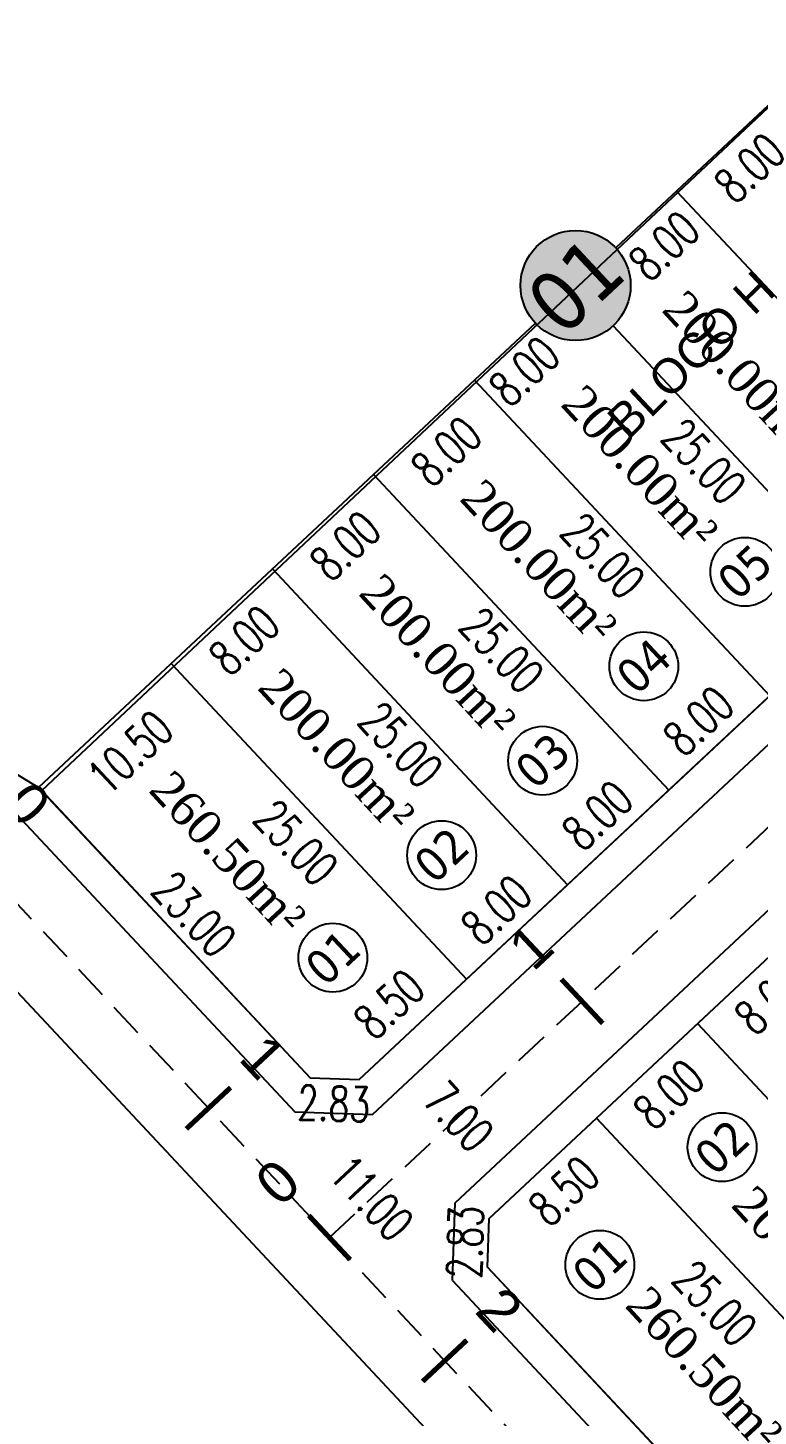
# Model space of a CAD drawing. Header units: metres. Extents: x 437145 to 443371, y 9612590 to 9615494.
# Drawn here: x 437210.6 to 437252.8, y 9614681.8 to 9614762.1 of the extents above; entities that cross this region are included whole.
import ezdxf

# ---------------------------------------------------------------- set-up
doc = ezdxf.new("R2010")
doc.units = ezdxf.units.M
doc.linetypes.add('ACAD_ISO02W100', pattern=[15, 12, -3])
doc.linetypes.add('DASHED2', pattern=[0.375, 0.25, -0.125])
for name, color, linetype in [('ADUTORA', 90, 'Continuous'), ('Auxiliar', 7, 'Continuous'), ('COTAS', 10, 'Continuous'), ('Eixo Acesso', 2, 'ACAD_ISO02W100'), ('Estacas', 7, 'Continuous'), ('Layer3', 1, 'Continuous'), ('M_FIO', 32, 'Continuous'), ('ÁREA', 7, 'Continuous')]:
    doc.layers.add(name, color=color, linetype=linetype)
doc.layers.add('Borda da Terraplenagem', color=7, linetype='Continuous', lineweight=13)
doc.layers.get('0').off()
doc.styles.add('ARIAL', font='arial.ttf')
doc.styles.add('COTAS', font='romans.shx', dxfattribs={"width": 0.7})
doc.styles.add('tahoma', font='tahoma.ttf')
doc.styles.add('ÁREA', font='times.ttf', dxfattribs={"height": 2})
doc.dimstyles.new('C-75', dxfattribs={"dimtxt": 2, "dimasz": 0.2, "dimexe": 0, "dimexo": 0, "dimgap": 1, "dimtad": 0, "dimzin": 4, "dimdsep": 46, "dimtxsty": 'COTAS', "dimblk1": 'BOL-COT', "dimblk2": 'BOL-COT', "dimsah": 1, "dimcen": 0.1, "dimse1": 1, "dimse2": 1, "dimsd1": 1, "dimsd2": 1, "dimclrd": 8, "dimclre": 256, "dimaunit": 1, "dimadec": 3, "dimazin": 0, "dimtfac": 0.5, "dimtix": 1, "dimtmove": 0, "dimatfit": 3, "dimldrblk": 'BOL-COT', "dimfxl": 1, "dimtolj": 1, "dimtzin": 0, "dimarcsym": 0})

# ---------------------------------------------------------------- blocks, each defined once
blk = doc.blocks.new('Est')
at = {"const_width": 0.2}
blk.add_lwpolyline([(0, -1.19999999925494), (0, 1.200000001117586)], dxfattribs=at)
blk = doc.blocks.new('*D7')
at = {"layer": 'Layer3', "transparency": 16777216, "insert": (2441.521452161171, 1163.541725159022), "char_height": 2, "attachment_point": 5, "rotation": 359.98900581127333, "style": 'COTAS'}
blk.add_mtext('\\A1;8.50', dxfattribs=at)
blk = doc.blocks.new('BOL-COT')
at = {"layer": 'COTAS'}
for p, q in [((-1.999999999999943, 8.53e-14), (2, 8.53e-14)), ((0, -2.999999999999971), (0, 3.000000000000028))]:
    blk.add_line(p, q, dxfattribs=at)
blk.add_circle((0, 0), 0.4, dxfattribs=at)
blk = doc.blocks.new('*D27')
at = {"layer": 'Layer3', "transparency": 16777216, "insert": (2441.522754256925, 1148.745963035482), "char_height": 2, "attachment_point": 5, "rotation": 0.002037053698473486, "style": 'COTAS'}
blk.add_mtext('\\A1;8.50', dxfattribs=at)
blk = doc.blocks.new('*D77')
at = {"layer": 'Layer3', "transparency": 16777216, "insert": (2443.961041284778, 1174.043301324217), "char_height": 2, "attachment_point": 5, "rotation": 270.0020367174542, "style": 'COTAS'}
blk.add_mtext('\\A1;25.00', dxfattribs=at)
blk = doc.blocks.new('*D167')
at = {"layer": 'Layer3', "transparency": 16777216, "insert": (2449.772756016644, 1148.693902129638), "char_height": 2, "attachment_point": 5, "rotation": 0.002034062351822228, "style": 'COTAS'}
blk.add_mtext('\\A1;8.00', dxfattribs=at)
blk = doc.blocks.new('*D168')
at = {"layer": 'Layer3', "transparency": 16777216, "insert": (2457.772756010888, 1148.69418612435), "char_height": 2, "attachment_point": 5, "rotation": 0.002034049011651606, "style": 'COTAS'}
blk.add_mtext('\\A1;8.00', dxfattribs=at)
blk = doc.blocks.new('*D177')
at = {"layer": 'Layer3', "transparency": 16777216, "insert": (2443.453869378684, 1138.04330207359), "char_height": 2, "attachment_point": 5, "rotation": 270.00203704869205, "style": 'COTAS'}
blk.add_mtext('\\A1;25.00', dxfattribs=at)
blk = doc.blocks.new('*D208')
at = {"layer": 'Layer3', "transparency": 16777216, "insert": (2440.520657431878, 1184.405838003713), "char_height": 2, "attachment_point": 5, "rotation": 0.012800031153228943, "style": 'COTAS'}
blk.add_mtext('\\A1;10.50', dxfattribs=at)
blk = doc.blocks.new('*D222')
at = {"layer": 'Layer3', "transparency": 16777216, "insert": (2449.772237159468, 1163.292490581381), "char_height": 2, "attachment_point": 5, "rotation": 0.002036730394099992, "style": 'COTAS'}
blk.add_mtext('\\A1;8.00', dxfattribs=at)
blk = doc.blocks.new('*D224')
at = {"layer": 'Layer3', "transparency": 16777216, "insert": (2452.249270794879, 1174.043595950345), "char_height": 2, "attachment_point": 5, "rotation": 270.0020367162537, "style": 'COTAS'}
blk.add_mtext('\\A1;25.00', dxfattribs=at)
blk = doc.blocks.new('*D225')
at = {"layer": 'Layer3', "transparency": 16777216, "insert": (2449.771478332392, 1184.639414402987), "char_height": 2, "attachment_point": 5, "rotation": 0.0020367170540038534, "style": 'COTAS'}
blk.add_mtext('\\A1;8.00', dxfattribs=at)
blk = doc.blocks.new('*D226')
at = {"layer": 'Layer3', "transparency": 16777216, "insert": (2457.772237156004, 1163.292754516336), "char_height": 2, "attachment_point": 5, "rotation": 0.0020367303941744765, "style": 'COTAS'}
blk.add_mtext('\\A1;8.00', dxfattribs=at)
blk = doc.blocks.new('*D227')
at = {"layer": 'Layer3', "transparency": 16777216, "insert": (2460.24927079287, 1174.043859888979), "char_height": 2, "attachment_point": 5, "rotation": 270.00203671798795, "style": 'COTAS'}
blk.add_mtext('\\A1;25.00', dxfattribs=at)
blk = doc.blocks.new('*D228')
at = {"layer": 'Layer3', "transparency": 16777216, "insert": (2457.771478328028, 1184.639678330491), "char_height": 2, "attachment_point": 5, "rotation": 0.0020367170540038534, "style": 'COTAS'}
blk.add_mtext('\\A1;8.00', dxfattribs=at)
blk = doc.blocks.new('*D229')
at = {"layer": 'Layer3', "transparency": 16777216, "insert": (2465.772237153531, 1163.293059343803), "char_height": 2, "attachment_point": 5, "rotation": 0.0020367037139821997, "style": 'COTAS'}
blk.add_mtext('\\A1;8.00', dxfattribs=at)
blk = doc.blocks.new('*D230')
at = {"layer": 'Layer3', "transparency": 16777216, "insert": (2468.249270783266, 1174.044164709045), "char_height": 2, "attachment_point": 5, "rotation": 270.00203671612064, "style": 'COTAS'}
blk.add_mtext('\\A1;25.00', dxfattribs=at)
blk = doc.blocks.new('*D231')
at = {"layer": 'Layer3', "transparency": 16777216, "insert": (2465.771478323758, 1184.639983162615), "char_height": 2, "attachment_point": 5, "rotation": 0.002036677033337286, "style": 'COTAS'}
blk.add_mtext('\\A1;8.00', dxfattribs=at)
blk = doc.blocks.new('*D233')
at = {"layer": 'Layer3', "transparency": 16777216, "insert": (2476.24927078542, 1174.044449091138), "char_height": 2, "attachment_point": 5, "rotation": 270.0020367179878, "style": 'COTAS'}
blk.add_mtext('\\A1;25.00', dxfattribs=at)
blk = doc.blocks.new('*D238')
at = {"layer": 'Layer3', "transparency": 16777216, "insert": (2489.771478308993, 1184.640836284827), "char_height": 2, "attachment_point": 5, "rotation": 0.002036717054473679, "style": 'COTAS'}
blk.add_mtext('\\A1;8.00', dxfattribs=at)
blk = doc.blocks.new('*D354')
at = {"layer": 'Layer3', "transparency": 16777216, "insert": (2435.325045568835, 1150.490659731074), "char_height": 2, "attachment_point": 5, "rotation": 45.002036833775854, "style": 'COTAS'}
blk.add_mtext('\\A1;2.83', dxfattribs=at)
blk = doc.blocks.new('*D355')
at = {"layer": 'Layer3', "transparency": 16777216, "insert": (2435.255939457241, 1161.526990019523), "char_height": 2, "attachment_point": 5, "rotation": 314.99665142767225, "style": 'COTAS'}
blk.add_mtext('\\A1;2.83', dxfattribs=at)
blk = doc.blocks.new('*D843')
at = {"layer": 'Layer3', "transparency": 16777216, "insert": (2436.831029828982, 1175.043225618444), "char_height": 2, "attachment_point": 5, "rotation": 270.00203671447, "style": 'COTAS'}
blk.add_mtext('\\A1;23.00', dxfattribs=at)
blk = doc.blocks.new('*D860')
at = {"layer": 'Layer3', "transparency": 16777216, "insert": (2483.088947931387, 1184.724311692971), "char_height": 2, "attachment_point": 5, "rotation": 0.0018903082142516224, "style": 'COTAS'}
blk.add_mtext('\\A1;8.00', dxfattribs=at)
blk = doc.blocks.new('*D861')
at = {"layer": 'Layer3', "transparency": 16777216, "insert": (2472.22784995779, 1184.94518878344), "char_height": 2, "attachment_point": 5, "rotation": 0.001890294874023704, "style": 'COTAS'}
blk.add_mtext('\\A1;8.00', dxfattribs=at)
blk = doc.blocks.new('*D891')
at = {"layer": 'Layer3', "transparency": 16777216, "insert": (2433.11066397017, 1156.042914770655), "char_height": 2, "attachment_point": 5, "rotation": 270.00203672158466, "style": 'COTAS'}
blk.add_mtext('\\A1;11.00', dxfattribs=at)
blk = doc.blocks.new('*D892')
at = {"layer": 'Layer3', "transparency": 16777216, "insert": (2440.013132126298, 1156.043181283917), "char_height": 2, "attachment_point": 5, "rotation": 270.0020370511002, "style": 'COTAS'}
blk.add_mtext('\\A1;7.00', dxfattribs=at)
blk = doc.blocks.new('atutu')
at = {"layer": 'Layer3'}
h = blk.add_hatch(color=101, dxfattribs=at)
h.dxf.hatch_style = 1
h.set_gradient(color1=(131, 236, 156), color2=(83, 228, 117), one_color=1, tint=0.6100000143051147)
h.paths.add_polyline_path([(2480.085511452193, 1184.359383661631, 1), (2475.457309813786, 1188.729622749943, 1)])
at = {"layer": 'Layer3', "color": 0}
for p, q in [((2453.77141064338, 1186.543650117102), (2453.772299330298, 1161.543629639182)), ((2461.771410639014, 1186.543934494588), (2461.772299326165, 1161.543914020392)), ((2469.771410636046, 1186.544218872073), (2469.772299322149, 1161.544198401603)), ((2485.771410625859, 1186.544787630769), (2485.772299311963, 1161.544767156574)), ((2477.7715237709, 1183.361746512684), (2477.772299318016, 1161.544482779089))]:
    blk.add_line(p, q, dxfattribs=at)
for points in [[(2425.656776719343, 1221.158218192267), (2435.271410654497, 1186.542992374259)], [(2474.588674385474, 1186.544390239152), (2435.271410653799, 1186.542992377985)], [(2435.27141065473, 1186.542992377985), (2435.272228232376, 1163.54334801096)], [(2445.771410648909, 1186.543365687463), (2445.772299333615, 1161.543365700501)], [(2702.797284304887, 1186.552503822702), (2480.954146878236, 1186.544616554263)], [(2435.272604207532, 1163.542971985745), (2437.272299338854, 1161.543043107125)], [(2437.272299338854, 1161.543043107125), (2517.772289972252, 1161.545904670242)], [(2435.272761455935, 1148.543011216778), (2437.272690360865, 1150.543082319531)], [(2437.272690359935, 1150.543082319531), (2486.272690328095, 1150.54482443105)], [(2445.772690356849, 1150.543349050316), (2445.773579187191, 1125.543349070805)], [(2453.772690351611, 1150.543633058998), (2453.773579181953, 1125.543633075762)], [(2435.272761456867, 1148.543011214915), (2435.2778447408, 1005.543011334124)]]:
    blk.add_lwpolyline(points, dxfattribs=at)
for centre, radius in [((2477.771410631098, 1186.544482764188), 3.182736247992434), ((2440.971125063569, 1167.735184097993), 1.990958139869911), ((2449.613423956698, 1167.765888017002), 1.990958139869911), ((2457.613423954137, 1167.766151955682), 1.990958139869911), ((2465.613423949364, 1167.766456779423), 1.990958139869911), ((2473.613423946396, 1167.766741160634), 1.990958139869911), ((2440.114952698665, 1144.210339900437), 1.990958139869911), ((2449.925060710893, 1144.355135390866), 1.990958139869911)]:
    blk.add_circle(centre, radius, dxfattribs=at)
at = {"layer": 'M_FIO'}
for points in [[(2433.272600983992, 1186.281634960654), (2433.273438777158, 1162.713333553034)], [(2433.272600985098, 1186.281634960654), (2433.273438778264, 1162.713333553034)], [(2426.272608215013, 1186.078127000812), (2426.281633429137, 928.7582834980966)], [(2426.272608216119, 1186.078127000812), (2426.281633430243, 928.7582834980966)], [(2433.273438776227, 1162.713333554897), (2436.443941805535, 1159.543055920261)], [(2433.273438777332, 1162.713333554897), (2436.443941806642, 1159.543055920261)], [(2436.443941801985, 1159.543055923986), (2518.600844612834, 1159.545976393256)], [(2436.443941803091, 1159.543055923986), (2518.600844613941, 1159.545976393256)], [(2433.273913007137, 1149.37254831973), (2436.444192131889, 1152.543052867386)], [(2433.273913008243, 1149.37254831973), (2436.444192132995, 1152.543052867386)], [(2436.444192130958, 1152.543052867386), (2487.101046347199, 1152.544853883195)], [(2436.444192132063, 1152.543052867386), (2487.101046348306, 1152.544853883195)], [(2433.273913008068, 1149.37254831973), (2433.27905517947, 1004.715948466542)], [(2433.273913009174, 1149.37254831973), (2433.279055180576, 1004.715948466542)]]:
    blk.add_lwpolyline(points, dxfattribs=at)
at = {"layer": 'Layer3', "color": 1, "insert": (2477.771410632553, 1186.544503210443), "char_height": 3.499999999999999, "attachment_point": 5, "rotation": 0.0020370548664193034, "style": 'tahoma'}
blk.add_mtext('\\A1;01', dxfattribs=at)
at = {"layer": 'Layer3', "color": 5, "char_height": 1.999999999999999, "attachment_point": 5, "rotation": 0.0020370548664193034, "style": 'tahoma'}
for s, insert in [('\\A1;01', (2440.971125063801, 1167.735184096131)), ('\\A1;02', (2449.613423957688, 1167.765888013277)), ('\\A1;03', (2457.613423954312, 1167.766151950094)), ('\\A1;04', (2465.613423950354, 1167.766456777561)), ('\\A1;05', (2473.613423946571, 1167.766741156909)), ('\\A1;01', (2440.114952698723, 1144.210339904162)), ('\\A1;02', (2449.92506071101, 1144.355135394591))]:
    blk.add_mtext(s, dxfattribs=dict(at, insert=insert))
at = {"layer": 'ÁREA', "linetype": 'Continuous', "lineweight": -2, "extrusion": (-0.0006588081243978001, -0.02622673469559521, 0.9996558029437245), "style": 'ÁREA'}
for s, p in [('260.50m²', (2409.275559471748, 1242.44182289708, -37.12050484634708)), ('200.00m²', (2425.911832544274, 1242.890544487928, -37.13228111425503)), ('200.00m²', (2433.909302078378, 1243.091674321993, -37.13755957384726)), ('200.00m²', (2441.9067721318, 1243.292783732755, -37.1428374971001)), ('200.00m²', (2449.904242689671, 1243.493872695604, -37.14811488424115)), ('200.00m²', (2418.494808274192, 1202.141684452007, -36.06286635848817))]:
    blk.add_text(s, height=1.999999999999999, rotation=270.9999999799873, dxfattribs=at).set_placement(p)
at = {"layer": 'ÁREA', "linetype": 'Continuous', "lineweight": -2, "extrusion": (-0.0006588081243978, -0.0262267346955952, 0.9996558029437244), "style": 'ÁREA'}
for s, p in [('200.00m²', (2417.914361982334, 1242.689455497024, -37.12700372693085)), ('260.50m²', (2410.056657647323, 1201.876041010312, -36.05589480142024))]:
    blk.add_text(s, height=1.999999999999999, rotation=270.9999999799873, dxfattribs=at).set_placement(p)
at = {"layer": 'Layer3', "color": 0}
for p1, p2, distance, picture, middle in [((2435.27141065473, 1186.542992377985), (2445.768948793027, 1186.545337556261), -2.1383270167706345, '*D208', (2440.520657431878, 1184.405838003713)), ((2435.271410654497, 1186.542992374259), (2435.272228231445, 1163.54334801096), 1.559210386995485, '*D843', (2436.831029828982, 1175.043225618444)), ((2445.771410647978, 1186.543365687463), (2445.772299333615, 1161.543365700501), -1.8108137071621422, '*D77', (2443.961041284778, 1174.043301324217)), ((2445.771410648909, 1186.543365687463), (2453.77141064466, 1186.543650066811), -1.9040934753531829, '*D225', (2449.771478332392, 1184.639414402987)), ((2453.77141064466, 1186.543650066811), (2453.772299329774, 1161.543650081712), -1.5225841932999278, '*D224', (2452.249270794879, 1174.043595950345)), ((2453.771410644544, 1186.543629626143), (2461.771410640295, 1186.543914005491), -1.904093486527917, '*D228', (2457.771478328028, 1184.639678330491)), ((2461.771410640295, 1186.543914005491), (2461.772299326165, 1161.543914020392), -1.5225841913217781, '*D227', (2460.24927079287, 1174.043859888979)), ((2461.771410641575, 1186.543934449884), (2469.771410637384, 1186.544218823645), -1.9040934753529084, '*D231', (2465.771478323758, 1184.639983162615)), ((2469.771410637384, 1186.544218823645), (2469.77229932244, 1161.544218842271), -1.5225841976091132, '*D230', (2468.249270783266, 1174.044164709045)), ((2477.771410632437, 1186.544503208581), (2477.772299318307, 1161.544503221619), -1.5225841909138698, '*D233', (2476.24927078542, 1174.044449091138)), ((2485.771410626441, 1186.544787584203), (2493.771410620329, 1186.545071963552), -1.9040934902538895, '*D238', (2489.771478308993, 1184.640836284827)), ((2445.769837637223, 1161.541412558737), (2437.272299338854, 1161.543043107125), -1.9994973629014514, '*D7', (2441.521452161171, 1163.541725159022)), ((2445.772299333615, 1161.543365700501), (2453.772299329774, 1161.543650081712), 1.748982691379981, '*D222', (2449.772237159468, 1163.292490581381)), ((2453.772299330298, 1161.543629639182), (2461.772299326165, 1161.543914020392), 1.7489826876549182, '*D226', (2457.772237156004, 1163.292754516336)), ((2461.772299327446, 1161.543934464785), (2469.77229932244, 1161.544218842271), 1.7489826913799524, '*D229', (2465.772237153531, 1163.293059343803)), ((2435.272228231445, 1163.54334801096), (2437.272299338854, 1161.543043107125), -1.4372156546769874, '*D355', (2435.255939457241, 1161.526990019523)), ((2437.272690360865, 1150.543082319531), (2435.272761455935, 1148.543011216778), -1.34017474737079, '*D354', (2435.325045568835, 1150.490659731074)), ((2437.272690360865, 1150.543082319531), (2445.772690355219, 1150.543384522531), -1.7972703866848356, '*D27', (2441.522754256925, 1148.745963035482)), ((2445.772690355219, 1150.543384522531), (2445.773579185387, 1125.543384539294), -2.319265393087041, '*D177', (2443.453869378684, 1138.04330207359)), ((2445.772690356849, 1150.543349050316), (2453.772690351611, 1150.543633058998), -1.84958892618445, '*D167', (2449.772756016644, 1148.693902129638)), ((2453.772690351611, 1150.543633058998), (2461.772690346197, 1150.543917065817), -1.849588939222496, '*D168', (2457.772756010888, 1148.69418612435))]:
    dim = blk.add_aligned_dim(p1=p1, p2=p2, distance=distance, dimstyle='C-75', dxfattribs=at)
    dim.commit()
    dim.dimension.update_dxf_attribs({"geometry": picture, "text_midpoint": middle})
for base, p1, p2, angle, picture, middle in [((2474.889938828024, 1184.945276610728), (2466.889901279728, 1186.083282564166), (2474.889901274373, 1186.083546499121), 0.0018902948740200914, '*D861', (2472.22784995779, 1184.94518878344)), ((2485.751036801012, 1184.724399520879), (2477.75099925251, 1185.862405460659), (2485.750999247097, 1185.862669397476), 0.001890308210990282, '*D860', (2483.088947931387, 1184.724311692971))]:
    dim = blk.add_linear_dim(base=base, p1=p1, p2=p2, angle=angle, dimstyle='C-75', dxfattribs=at)
    dim.commit()
    dim.dimension.update_dxf_attribs({"geometry": picture, "text_midpoint": middle, "dimtype": 129})
for p1, p2, distance, picture, middle in [((2437.272299338854, 1161.543043107125), (2437.272690359935, 1150.543082319531), -4.161830881854405, '*D891', (2433.11066397017, 1156.042914770655)), ((2437.804463412403, 1159.543104287568), (2437.804712285253, 1152.543101238418), 2.208544278865919, '*D892', (2440.013132126298, 1156.043181283917))]:
    dim = blk.add_aligned_dim(p1=p1, p2=p2, distance=distance, dimstyle='C-75', override={"dimfxl": 1.25}, dxfattribs=at)
    dim.commit()
    dim.dimension.update_dxf_attribs({"geometry": picture, "text_midpoint": middle})

msp = doc.modelspace()

# ---------------------------------------------------------------- linework, layer by layer
at = {"layer": 'Auxiliar', "color": 2, "linetype": 'Continuous', "lineweight": -3}
for p, q in [((437211.4214122531, 9614717.973984528), (437272.9701835289, 9614775.874338957)), ((437229.7773808925, 9614701.268670443), (437288.5800917471, 9614756.244115498)), ((437273.0822735671, 9614726.696422255), (437237.2896697219, 9614693.233401302)), ((437226.9494609125, 9614701.363196138), (437211.4214122531, 9614717.973984528)), ((437226.9494609125, 9614701.363196138), (437229.7773808925, 9614701.268670443)), ((437237.1937196962, 9614690.405766409), (437237.2896697219, 9614693.233401302)), ((437334.8551310449, 9614585.947225632), (437237.1937196962, 9614690.405766409))]:
    msp.add_line(p, q, dxfattribs=at)
at = {"layer": 'Borda da Terraplenagem', "color": 2}
msp.add_lwpolyline([(437334.8551310449, 9614585.947225632), (437337.6802910735, 9614585.852194423), (437373.4737560893, 9614619.316022588), (437373.5688433975, 9614622.142850906), (437275.9091018989, 9614726.601334944), (437273.0822735672, 9614726.696422255), (437237.2896697217, 9614693.233401302), (437237.193719696, 9614690.405766409)], close=True, dxfattribs=at)
at = {"layer": 'Eixo Acesso', "color": 3, "linetype": 'DASHED2', "lineweight": -3, "ltscale": 8}
for p, q in [((437228.05493295, 9614692.129022036), (437544.7158828954, 9614988.179904092)), ((437207.4037782513, 9614714.217840623), (437335.9587053592, 9614576.71335212))]:
    msp.add_line(p, q, dxfattribs=at)

# ---------------------------------------------------------------- block references
at = {"rotation": 43.07140519794264}
msp.add_blockref('atutu', (436242.5698856535, 9612188.321055599), dxfattribs=at)
at = {"layer": 'Estacas', "color": 7, "linetype": 'Continuous', "lineweight": -3, "xscale": 1.458333333106969, "yscale": 1.458333333106969, "zscale": 1.458333333106969}
for p, rotation in [((437242.6645111771, 9614705.787727095), 43.07344208228414), ((437221.0624833566, 9614699.608262436), 313.0734422435836), ((437228.05493295, 9614692.129022036), 43.07344208228414), ((437234.7211884617, 9614684.998684248), 313.0734422435836)]:
    msp.add_blockref('Est', p, dxfattribs=dict(at, rotation=rotation))

# ---------------------------------------------------------------- texts
at = {"layer": 'ADUTORA', "color": 7, "extrusion": (0.2523981432401358, 0.1002419811213371, 0.9624171250085908), "style": 'ARIAL'}
msp.add_text('BLOCO H', height=2, rotation=292.2865637495469, dxfattribs=at).set_placement((8774397.253376964, -3806639.784118834, 1074160.312687436))
at = {"layer": 'Estacas', "color": 7, "linetype": 'Continuous', "lineweight": -3, "char_height": 2.399999999999999, "attachment_point": 8, "style": 'ARIAL'}
for s, insert, rotation in [('{\\C256;0}', (437209.7047868161, 9614716.36908668), 313.0734422435836), ('{\\C256;1}', (437240.5132651295, 9614708.088735666), 43.07344208228415), ('{\\C256;1}', (437223.3634919211, 9614701.75950849), 313.0734422435836), ('{\\C256;0}', (437225.9036869024, 9614694.430030603), 43.07344208228415), ('{\\C256;2}', (437237.0221970264, 9614687.149930302), 313.0734422435836)]:
    msp.add_mtext(s, dxfattribs=dict(at, insert=insert, rotation=rotation))

doc.saveas('drawing.dxf')
